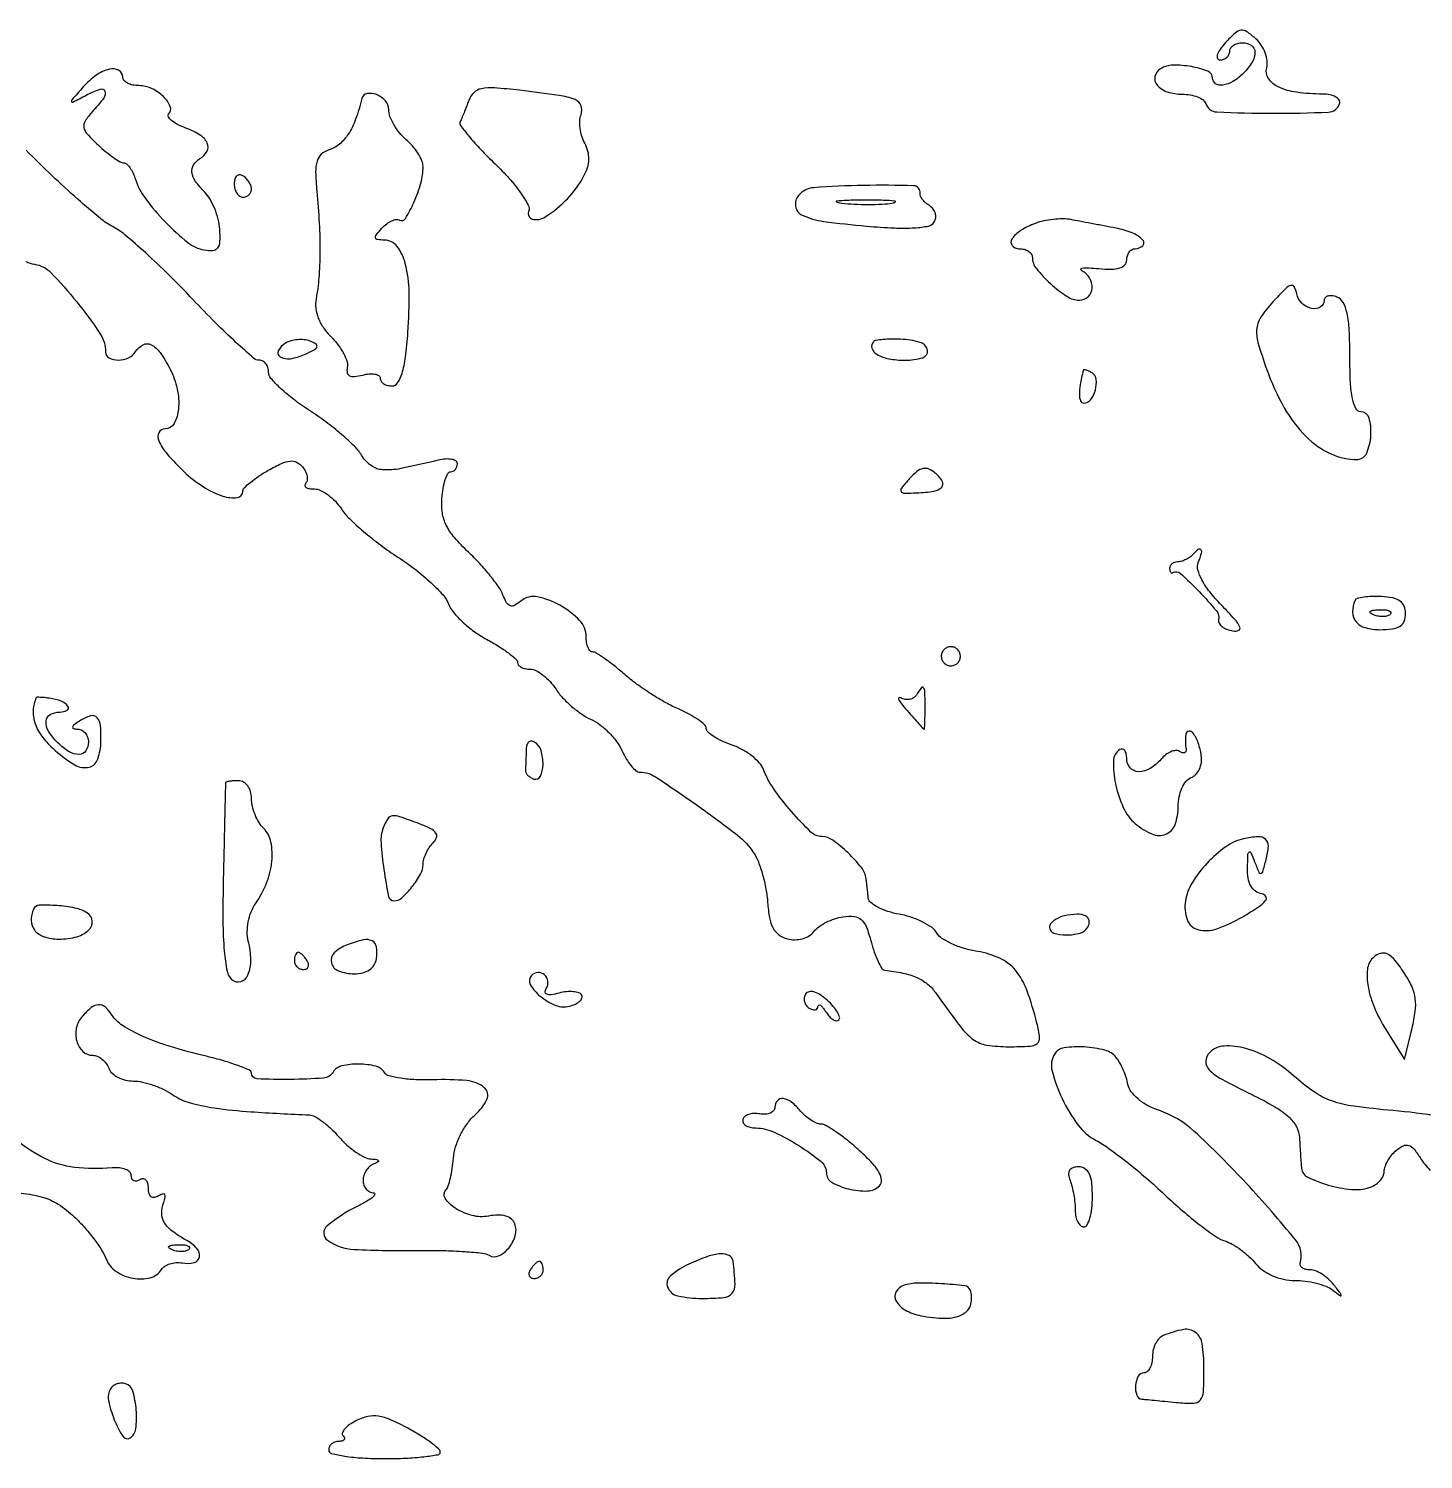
# Model space of a CAD drawing. Extents: x 0 to 5034, y 0 to 2560.
# Drawn here: x 486 to 648.6, y -0.1 to 166.6 of the extents above; entities that cross this region are included whole.
import ezdxf

# ---------------------------------------------------------------- set-up
doc = ezdxf.new("R2010")
doc.units = 0

msp = doc.modelspace()

# ---------------------------------------------------------------- linework, layer by layer
for points in [[(512, 263.248959, 0.000377), (537.766971, 263.219699, 0.000035), (601.115625, 263.199988, 0.000045), (676.65134, 263.188681, 0.000036), (758.5, 263.189695, -0.00005), (959.629134, 263.186606, -0.002021)], [(485.695583, 139.503955, 0.079371), (486.730204, 139.183886, -0.166825), (488.620071, 138.218625, -0.022087), (491.638501, 134.803454, -0.022895), (494.340638, 131.127297, -0.148088), (495, 128.949868, 0.278896), (495.407928, 128.275426, 0.124939), (496.455295, 128.025471, 0.099768), (497.683191, 128.291299, 0.152451), (498.5, 129, -0.135068), (499.365722, 129.804423, -0.242382), (500.312177, 129.808785, -0.124456), (501.358338, 128.893778, -0.031832), (502.525845, 126.950021, -0.066295), (503.344884, 124.669891, -0.07454), (503.492993, 122.346244, -0.10222), (502.982315, 120.627926, -0.276269), (501.932612, 120, 0.284857), (501.216534, 119.556014, 0.223239), (501.196469, 118.62267, 0.07486), (502.19715, 117.051876, 0.022856), (504.148314, 115.008698, 0.047443), (506.357206, 113.266193, 0.06382), (508.653891, 112.169121, 0.109405), (510.334252, 112.000149, 0.377729), (511.006323, 112.75, -0.197961), (511.168192, 113.133607, -0.023079), (511.873498, 113.770513, -0.024886), (512.824164, 114.476217, -0.017888), (513.949529, 115.170895, -0.019906), (515.500975, 115.973587, -0.084104), (516.506519, 116.251705, -0.142615), (517.261919, 116.113236, -0.103735), (517.934531, 115.578886, -0.054037), (518.286632, 115.046999, -0.069214), (518.481479, 114.493675, -0.084581), (518.496943, 114.004617, -0.163496), (518.324657, 113.657991, 0.20306), (518.224413, 113.410413, 0.246363), (518.342763, 113.193285, 0.109157), (518.72317, 113.045219, 0.038453), (519.31028, 113, -0.111022), (520.049946, 112.833713, -0.048099), (520.920858, 112.313555, -0.044397), (521.777599, 111.557183, -0.044721), (522.485046, 110.663167, 0.055131), (523.406886, 109.546673, 0.016206), (525.053032, 108.049487, 0.016062), (527.027254, 106.474082, 0.016611), (529.076999, 105.047046, -0.020613), (531.074784, 103.632321, -0.022368), (532.893442, 102.093876, -0.022568), (534.322723, 100.645655, -0.092857), (534.962491, 99.598655, 0.083108), (535.528763, 98.630313, 0.031968), (536.604313, 97.49621, 0.030571), (537.952617, 96.390519, 0.032945), (539.393592, 95.487371, -0.015497), (540.775197, 94.687134, -0.022325), (541.940618, 93.888757, -0.019198), (542.819056, 93.173066, -0.21543), (543, 92.772596, 0.184053), (543.112373, 92.477663, 0.090439), (543.433853, 92.22695, 0.07031), (543.911789, 92.057042, 0.050338), (544.476947, 92, -0.119988), (545.152054, 91.835624, -0.045961), (545.971557, 91.310899, -0.042151), (546.793678, 90.551694, -0.04024), (547.49097, 89.654126, 0.042715), (548.261297, 88.672597, 0.026984), (549.311112, 87.662654, 0.02703), (550.45914, 86.775264, 0.044145), (551.528751, 86.168854, -0.054666), (552.570116, 85.54922, -0.035132), (553.631449, 84.625453, -0.03511), (554.554105, 83.561004, -0.054164), (555.175243, 82.514728, 0.028239), (555.681374, 81.551938, 0.036829), (556.25471, 80.738701, 0.040227), (556.811629, 80.162191, 0.182556), (557.241047, 80, -0.14646), (559.075233, 79.450955, -0.008491), (563.966287, 76.114244, -0.011318), (568.639709, 72.647011, -0.082643), (570.523863, 70.603924, -0.053003), (571.071425, 69.536918, -0.02354), (571.571351, 68.034151, -0.022984), (571.955771, 66.378349, -0.028738), (572.151966, 64.813237, 0.028279), (572.375956, 63.013033, 0.079419), (572.796773, 61.818991, 0.110932), (573.469413, 61.049442, 0.092763), (574.450056, 60.579921, 0.066964), (575.324937, 60.467489, 0.064777), (576.208823, 60.587807, 0.068717), (576.983405, 60.917017, 0.097493), (577.53802, 61.416835, -0.076897), (578.10691, 61.9733, -0.038095), (578.97277, 62.497883, -0.036659), (579.973999, 62.91563, -0.044279), (580.96463, 63.15123, -0.061455), (582.232861, 63.179434, -0.158734), (583.060495, 62.814431, -0.118988), (583.658445, 61.947371, -0.02763), (584.205202, 60.25, 0.01889), (584.584068, 58.999381, 0.027475), (585.018828, 57.932212, 0.026237), (585.450287, 57.131552, 0.233723), (585.778592, 56.923489, -0.025151), (587.924247, 56.586124, -0.052238), (589.535809, 56.068781, -0.065333), (590.761202, 55.32507, -0.070168), (591.719763, 54.305812, 0.007841), (594.612041, 50.341426, 0.072165), (596.120385, 48.847071, 0.1218), (597.688342, 48.194747, 0.03798), (600.248481, 48, 0.011678), (602.748291, 48.058393, 0.163984), (603.573732, 48.380248, 0.254586), (603.845598, 49.070198, 0.030023), (603.53428, 50.75, 0.027003), (602.356882, 54.593321, 0.0855), (601.020178, 56.91795, 0.112441), (599.211564, 58.305527, 0.067438), (596.609829, 59.098402, -0.03174), (595.062721, 59.451839, -0.034746), (593.620437, 59.990638, -0.037159), (592.468603, 60.621785, -0.121857), (591.879693, 61.250494, 0.111869), (591.311838, 61.881187, 0.037936), (590.246024, 62.518809, 0.03549), (588.921638, 63.066838, 0.034), (587.514068, 63.431383, -0.030519), (586.160087, 63.772017, -0.041763), (584.998374, 64.25085, -0.04794), (584.162441, 64.786944, -0.205128), (583.88465, 65.295313, 0.002154), (583.830711, 65.834167, 0.001379), (583.763631, 66.459658, 0.001385), (583.694524, 67.072098, 0.002589), (583.63465, 67.567351, 0.137198), (583.087224, 68.868722, 0.034386), (581.519772, 70.58667, 0.033769), (579.744576, 72.066532, 0.154693), (578.486818, 72.483966, -0.191481), (577.192411, 73.01888, -0.021035), (574.939286, 75.396724, -0.026366), (572.837599, 78.084189, -0.065225), (571.683381, 80.297422, 0.098402), (571.218338, 81.061724, 0.042054), (570.334246, 81.875408, 0.039475), (569.21466, 82.610501, 0.041686), (568.013187, 83.145248, -0.024619), (566.85917, 83.61242, -0.0345), (565.885124, 84.148166, -0.03693), (565.185501, 84.675246, -0.2161), (565, 85.084405, 0.212473), (564.810096, 85.511121, 0.030582), (564.045313, 86.119785, 0.030272), (562.99479, 86.76465, 0.021607), (561.75, 87.361063, -0.027072), (560.289095, 88.080749, -0.014709), (558.573437, 89.112156, -0.014617), (556.885069, 90.267052, -0.022388), (555.5, 91.373261, 0.011462), (554.296251, 92.378498, 0.015509), (553.160938, 93.227029, 0.012456), (552.189352, 93.871817, 0.140761), (551.75, 93.998779, -0.218378), (551.463006, 94.130968, -0.078035), (551.220312, 94.523806, -0.059379), (551.054925, 95.101068, -0.040125), (551, 95.784392, 0.19445), (550.235672, 97.675444, 0.073979), (547.937839, 99.440081, 0.0758), (545.287826, 100.425154, 0.228167), (543.46544, 99.971317, -0.044754), (542.695547, 99.440895, -0.206305), (542.169181, 99.384398, -0.190893), (541.740302, 99.729252, -0.037869), (541.312083, 100.637376, 0.061584), (540.822464, 101.559901, 0.016959), (539.832971, 102.875493, 0.016865), (538.600896, 104.301687, 0.016889), (537.276052, 105.640898, -0.025605), (535.652439, 107.340346, -0.063219), (534.701917, 108.775098, -0.077457), (534.250247, 110.213609, -0.056481), (534.18851, 111.890898, -0.023729), (534.336393, 113.082236, -0.036835), (534.587091, 114.086701, -0.041699), (534.892998, 114.807078, -0.27834), (535.212708, 115, 0.118973), (535.512993, 115.072478, 0.100653), (535.768733, 115.276884, 0.09228), (535.940463, 115.582582, 0.082132), (536, 115.942582, 0.25686), (535.825578, 116.259709, 0.097721), (535.339062, 116.448565, 0.065185), (534.612204, 116.481488, 0.038064), (533.75, 116.341448, -0.009006), (529.390552, 115.370732, -0.067156), (527.278603, 115.229076, -0.144093), (525.939033, 115.723153, -0.095074), (524.822693, 116.941704, 0.060455), (524.003461, 117.969754, 0.017099), (522.493228, 119.35707, 0.016966), (520.665444, 120.81971, 0.017176), (518.75, 122.14878, -0.019306), (516.930895, 123.422515, -0.025992), (515.395313, 124.719704, -0.024957), (514.268895, 125.887229, -0.181344), (514, 126.604246, 0.07583), (513.918658, 127.137506, 0.089209), (513.682692, 127.589997, 0.100731), (513.331746, 127.892486, 0.128346), (512.919801, 128, -0.180595), (512.256288, 128.247734, -0.006491), (510.197657, 130.081374, -0.011205), (507.80391, 132.370443, -0.007539), (505.169801, 135.085527, 0.009193), (502.420337, 137.900818, 0.010359), (499.674538, 140.500782, 0.009686), (497.256255, 142.613392, 0.054076), (495.828627, 143.570548, -0.051973), (494.368299, 144.540776, -0.008343), (491.762899, 146.766465, -0.009147), (488.7751, 149.505242, -0.007913), (485.739138, 152.48502, 0.010562)], [(650.383798, 39.894567, 0.01814), (645.03557, 40.557299, -0.011519), (640.50279, 41.058142, -0.050982), (637.89597, 41.682161, -0.067422), (635.833378, 42.733716, -0.030248), (633.437326, 44.618747, 0.050064), (630.711882, 46.593521, 0.064084), (627.858664, 47.796443, 0.079374), (625.356922, 48.079286, 0.187027), (623.666667, 47.333333, 0.17944), (623.203712, 46.324675, 0.21735), (623.560114, 45.356866, 0.073313), (625.067576, 44.226165, 0.010542), (628.5, 42.456198, -0.015548), (631.249295, 41.003475, -0.054228), (632.874065, 39.82987, -0.08798), (633.766088, 38.683802, -0.108793), (634.125, 37.38265, 0.002315), (634.182027, 36.38404, 0.002105), (634.25, 35.35385, 0.002106), (634.318549, 34.433043, 0.006798), (634.375, 33.821947, 0.259288), (635.10937, 32.778161, 0.043354), (637.483554, 31.874665, 0.045278), (640.180472, 31.365831, 0.100663), (642.25, 31.58323, 0.063552), (642.919065, 31.8919, 0.064373), (643.485937, 32.357621, 0.070742), (643.869647, 32.902867, 0.118546), (644, 33.444943, -0.087394), (644.103646, 34.033391, -0.043432), (644.424191, 34.722296, -0.041342), (644.891521, 35.398189, -0.047658), (645.444055, 35.953569, -0.062158), (646.235615, 36.459336, -0.190844), (646.858785, 36.501312, -0.145018), (647.454196, 36.095783, -0.03166), (648.184601, 35.076014, 0.055914), (649.369591, 33.580166, 0.193302)], [(485.175878, 30.914715, -0.048644), (487.664127, 30.465172, -0.074243), (489.490601, 29.640379, -0.04581), (491.350641, 28.185031, -0.022946), (492.506147, 26.992002, -0.019236), (493.620822, 25.62779, -0.019668), (494.543222, 24.300343, -0.049341), (495.07589, 23.25, 0.153758), (496.223993, 21.818177, 0.101759), (498.191, 21.016557, 0.10852), (500.211477, 21.081297, 0.194653), (501.529573, 22.04785, -0.115368), (501.90703, 22.426898, -0.063981), (502.503397, 22.700401, -0.058537), (503.214783, 22.833724, -0.059104), (503.935313, 22.79785, 0.101118), (505.316355, 22.844451, 0.300723), (505.932081, 23.5037, 0.235146), (505.629121, 24.501198, 0.077987), (504.38479, 25.463686, -0.03467), (502.752983, 26.514293, -0.09729), (501.845348, 27.517371, -0.133228), (501.541186, 28.588734, -0.094816), (501.762459, 29.823361, 0.032663), (501.957263, 30.450655, 0.224779), (501.892871, 30.75818, 0.32588), (501.645896, 30.832452, 0.053964), (501.169939, 30.605028, -0.097874), (500.693965, 30.426713, -0.206965), (500.319046, 30.520391, -0.168016), (500.077943, 30.884522, -0.063067), (500, 31.5, 0.063222), (499.927049, 32.074636, 0.134005), (499.70625, 32.461189, 0.191582), (499.379403, 32.602013, 0.146489), (499, 32.5, -0.086436), (498.618087, 32.346958, -0.165296), (498.29375, 32.385718, -0.179412), (498.07772, 32.608871, -0.103905), (498, 32.978832, 0.204986), (497.827288, 33.382409, 0.09534), (497.339063, 33.69669, 0.070365), (496.61134, 33.875815, 0.046679), (495.75, 33.882325, -0.049392), (491.374852, 33.939072, -0.087973), (487.931228, 34.956078, -0.064658), (484.384043, 37.340359, -0.016929)]]:
    msp.add_lwpolyline(points, format="xyb")
for points in [[(625.507326, 165.008096, 0.028468), (624.87184, 164.220062, 0.075929), (624.545578, 163.578017, 0.18785), (624.566621, 163.179747, 0.294779), (624.845012, 163, 0.085274), (625.286066, 163.075772, 0.093604), (625.660722, 163.29375, 0.100386), (625.911291, 163.618549, 0.114747), (626, 164, -0.148195), (626.115568, 164.381354, -0.098894), (626.440625, 164.70625, -0.082425), (626.926543, 164.925306, -0.064853), (627.5, 165, -0.149489), (628.520425, 164.687941, -0.243985), (628.94339, 163.911155, -0.14583), (628.622065, 162.748408, -0.0566), (627.571429, 161.428571, -0.058742), (626.376736, 160.485857, -0.10014), (625.187099, 160.05014, -0.183347), (624.35666, 160.228178, -0.254526), (624, 160.883423, 0.309854), (623.456868, 161.675708, 0.048303), (621.52862, 162.214298, 0.048492), (619.378301, 162.384389, 0.134706), (617.936531, 161.960774, 0.197866), (617.288295, 161.065203, 0.240677), (617.528054, 160.070472, 0.13883), (618.729514, 159.272949, 0.077685), (620.475684, 159, -0.04332), (621.404659, 158.919362, -0.052088), (622.247618, 158.679469, -0.060489), (622.888822, 158.32737, -0.157802), (623.197057, 157.90883, 0.310092), (624.484828, 156.934592, 0.011128), (630.995595, 156.77808, 0.011119), (637.507024, 156.911301, 0.311077), (638.793691, 157.881072, 0.219349), (638.746587, 158.307142, 0.126909), (638.371688, 158.675326, 0.08283), (637.700106, 158.927046, 0.046903), (636.833333, 159.013655, -0.031128), (633.795459, 159.220814, -0.077468), (631.663853, 159.845203, -0.136212), (630.522202, 160.827145, -0.214576), (630.310904, 162.080897, 0.095232), (630.364107, 162.887216, 0.058313), (630.136399, 163.815703, 0.055574), (629.680032, 164.718526, 0.06413), (629.053836, 165.451279, 0.0333), (628.000847, 166.283782, 0.183709), (627.310717, 166.451971, 0.156516), (626.618978, 166.130672, 0.022476)], [(492.404988, 159.854491, 0.001601), (491.067021, 158.337841, 0.272217), (491.027727, 158.131444, 0.452992), (491.175778, 158.072878, 0.002317), (492.75, 158.889675, -0.032977), (494.368564, 159.60729, -0.418728), (494.912293, 159.350183, -0.251391), (494.787386, 158.558929, -0.021609), (493.435038, 156.928217, 0.039317), (492.618308, 155.869264, 0.191364), (492.470464, 155.140744, 0.142685), (492.847715, 154.381976, 0.018982), (494.123599, 153.099477, 0.015209), (495.040967, 152.295519, 0.019553), (495.933715, 151.616721, 0.017708), (496.707814, 151.114437, 0.135868), (497.121174, 151, -0.186141), (497.447434, 150.874179, -0.052331), (497.817989, 150.460188, -0.045111), (498.170545, 149.865801, -0.034481), (498.448475, 149.162341, 0.083182), (499.637671, 146.840334, 0.032565), (501.976586, 144.088162, 0.03114), (504.569974, 141.724795, 0.126448), (506.5, 140.850821, 0.060928), (507.517755, 140.797914, 0.217561), (508.076498, 141.101863, 0.152377), (508.331372, 141.818484, 0.026984), (508.310199, 143.26123, 0.044949), (508.122967, 144.432839, 0.03413), (507.717843, 145.669657, 0.03497), (507.172107, 146.786029, 0.065292), (506.560199, 147.582658, -0.040999), (505.49268, 148.841234, -0.12044), (505.072361, 149.888203, -0.177384), (505.257932, 150.762824, -0.114758), (506, 151.5, 0.127638), (506.820955, 152.358032, 0.239842), (506.857088, 153.293108, 0.147017), (506.030546, 154.227721, 0.047892), (504.361312, 155.052729, -0.027427), (503.393975, 155.482583, -0.052466), (502.682804, 155.946325, -0.08572), (502.314492, 156.368724, -0.345734), (502.352636, 156.685969, 0.300854), (502.535319, 157.582944, 0.106791), (501.763686, 158.719745, 0.081842), (500.3694, 159.670276, 0.109191), (498.877555, 160, -0.05129), (498.159146, 160.073889, -0.071223), (497.551532, 160.29375, -0.091278), (497.143082, 160.618307, -0.181272), (497, 161, 0.279004), (496.524565, 161.785697, 0.183719), (495.445095, 161.914842, 0.094209), (493.90763, 161.205672, 0.056226)], [(524.875, 158.5, -0.025497), (524.136247, 156.077191, -0.056388), (523.280096, 154.347417, -0.07555), (522.255498, 153.186417, -0.097705), (521.012645, 152.504013, 0.108205), (520.137271, 151.999428, 0.138004), (519.646087, 151.212566, 0.077777), (519.480219, 149.929176, 0.017336), (519.61624, 147.715946, -0.010816), (519.896961, 143.950708, -0.014898), (519.974944, 140.55972, -0.016814), (519.855264, 137.600761, -0.029059), (519.530851, 135.160198, 0.078832), (519.494775, 134.064528, 0.063166), (519.787862, 132.919521, 0.057208), (520.396439, 131.781423, 0.045046), (521.292626, 130.707374, -0.035826), (522.10952, 129.764204, -0.040083), (522.749902, 128.747371, -0.04391), (523.141663, 127.805424, -0.133817), (523.169349, 127.11924, 0.10519), (523.159918, 126.534106, 0.235933), (523.424149, 126.191449, 0.142156), (523.990899, 126.095271, 0.035379), (524.924868, 126.270102, -0.039404), (525.720053, 126.412347, -0.068044), (526.39043, 126.387105, -0.103175), (526.837396, 126.209029, -0.251627), (527, 125.90638, 0.150264), (527.10628, 125.560721, 0.098568), (527.405319, 125.266249, 0.081712), (527.85227, 125.067649, 0.063856), (528.379809, 125, 0.255235), (529.038787, 125.35983, 0.070807), (529.546961, 126.468406, 0.040809), (529.94157, 128.348636, 0.012375), (530.23429, 131.25, 0.022691), (530.376509, 135.922608, 0.058919), (529.93185, 139.255051, 0.100746), (528.953942, 141.273458, 0.233831), (527.485324, 142, -0.032714), (526.69642, 142.051672, -0.321851), (526.467059, 142.26688, -0.220301), (526.556384, 142.63314, -0.018299), (527.210573, 143.39504, -0.042826), (527.759467, 143.895343, -0.055569), (528.342094, 144.246567, -0.067177), (528.870468, 144.408463, -0.178763), (529.251873, 144.334865, 0.414203), (529.951971, 144.506911, 0.032412), (530.931687, 146.390398, 0.036145), (531.738631, 148.652965, 0.067685), (532, 150.574887, 0.102122), (531.86079, 151.249365, 0.03942), (531.4125, 152.098231, 0.036967), (530.765295, 152.970079, 0.037572), (530, 153.732028, -0.045548), (529.234731, 154.51861, -0.040091), (528.5875, 155.463665, -0.042197), (528.142904, 156.417907, -0.088144), (528, 157.222241, 0.185655), (527.616272, 158.220062, 0.11257), (526.567769, 158.956534, 0.144391), (525.47725, 159.067429, 0.293073)], [(537.32852, 158.286736, -0.005343), (537.057852, 157.552328, -0.005328), (536.771295, 156.823158, -0.005226), (536.507574, 156.191589, -0.020836), (536.325959, 155.813376, 0.290052), (536.359338, 155.370751, 0.012455), (537.367091, 154.085031, 0.017972), (538.714722, 152.56587, 0.011457), (540.383711, 150.893844, -0.020062), (542.040899, 149.175505, -0.028561), (543.357769, 147.513527, -0.027981), (544.245482, 146.088141, -0.220332), (544.296571, 145.330468, 0.453527), (544.764527, 144.442815, 0.204066), (546.23965, 144.693801, 0.060461), (548.812688, 146.825698, 0.063961), (550.745206, 149.474177, 0.051345), (551.161984, 150.459908, 0.068388), (551.317548, 151.418676, 0.070401), (551.207347, 152.362104, 0.058703), (550.838204, 153.302318, -0.049479), (550.499883, 154.119512, -0.04102), (550.301998, 155.04047, -0.042715), (550.262905, 155.922778, -0.081507), (550.406138, 156.615995, 0.184396), (550.407926, 157.659848, 0.210747), (549.711461, 158.366133, 0.05926), (547.841295, 158.860837, 0.005885), (543.232712, 159.456084, 0.011053), (540.313083, 159.73303, 0.067098), (538.800584, 159.639852, 0.141521), (537.91113, 159.180519, 0.118172)], [(510, 148.559017, 0.062283), (510.074545, 147.962904, 0.080552), (510.29375, 147.457961, 0.097988), (510.618621, 147.120018, 0.153634), (511, 147, 0.092995), (511.381732, 147.071618, 0.096318), (511.70625, 147.276414, 0.099231), (511.923444, 147.581949, 0.105429), (512, 147.940983, 0.089642), (511.926698, 148.346558, 0.053229), (511.70625, 148.7871, 0.051032), (511.382515, 149.193797, 0.06081), (511, 149.5, 0.139169), (510.620352, 149.607943, 0.191142), (510.29375, 149.478525, 0.138808), (510.073267, 149.110654, 0.066118)], [(575.756424, 147.207618, 0.216837), (575.403346, 145.907814, 0.251336), (576.175471, 144.901138, 0.072492), (578.672044, 144.185138, 0.011824), (583.690108, 143.62625, 0.010379), (586.927593, 143.410598, 0.026789), (589.269088, 143.428886, 0.03397), (590.890814, 143.639737, 0.207925), (591.568223, 144.110388, 0.108207), (591.737708, 144.59258, 0.099661), (591.697655, 145.116911, 0.095545), (591.453703, 145.602663, 0.090569), (591.042705, 145.973607, -0.043848), (590.584786, 146.315413, -0.04868), (590.210885, 146.721091, -0.054662), (589.968497, 147.127148, -0.136916), (589.915076, 147.465041, 0.440352), (589.155165, 148.34155, 0.011277), (583.325202, 148.367045, 0.013302), (577.503945, 148.106185, 0.204561)], [(586.767909, 146.285474, -0.024559), (585.487453, 146.154945, -0.012695), (583.878422, 146.111345, -0.01259), (582.218327, 146.150328, -0.018638), (580.767909, 146.275269, -0.069146), (580.205163, 146.425738, -0.756877), (580.222448, 146.564056, -0.031761), (581.352754, 146.662864, -0.005499), (583.5, 146.690131, -0.005888), (585.655786, 146.668409, -0.025342), (586.934948, 146.575472, -0.556092), (587.000181, 146.434198, -0.212532)], [(603.352327, 143.950258, 0.049063), (601.635877, 143.102527, 0.110228), (600.605093, 142.090208, 0.331048), (600.651936, 141.36517, 0.220181), (601.440983, 141, -0.062283), (602.037096, 140.925455, -0.080552), (602.542039, 140.70625, -0.097988), (602.879982, 140.381379, -0.153634), (603, 140, 0.171037), (603.465325, 138.679489, 0.038867), (605.117344, 136.924858, 0.03955), (607.042236, 135.434774, 0.145947), (608.5, 135, 0.195077), (609.497041, 135.404389, 0.183802), (609.962373, 136.401547, 0.156245), (609.676254, 137.586586, 0.148149), (608.75, 138.415083, -0.357831), (608.665612, 138.590702, -0.310406), (608.821875, 138.730409, -0.044393), (609.575048, 138.759676, -0.012462), (610.75, 138.671609, 0.025832), (612.202465, 138.601716, 0.073978), (613.198907, 138.753595, 0.130649), (613.780436, 139.117189, 0.190298), (614, 139.673193, -0.073754), (614.075192, 140.18017, -0.088071), (614.29375, 140.61025, -0.100599), (614.618651, 140.897758, -0.131727), (615, 141, 0.190251), (615.865415, 141.341658, 0.415001), (615.88611, 141.987359, 0.108433), (614.645924, 142.835946, 0.049288), (612.75, 143.392547, 0.000056), (611.359169, 143.655629, 0.000045), (609.867188, 143.937532, 0.000046), (608.491377, 144.197226, 0.000119), (607.5, 144.384018, 0.046429), (606.57879, 144.470129, 0.026159), (605.456621, 144.411843, 0.025909), (604.320659, 144.233173, 0.03824)], [(631.242397, 135.029807, 0.032418), (629.698951, 133.141376, 0.126076), (629.15795, 131.744768, 0.099731), (629.29112, 130.085055, 0.016313), (630.284431, 127, 0.042033), (632.359157, 122.4538, 0.069323), (634.912604, 119.098912, 0.0865), (637.810722, 117.076702, 0.118906), (640.912639, 116.448064, 0.29395), (641.96842, 117.183683, 0.081138), (642.448787, 119.248897, 0.086368), (642.232962, 121.283238, 0.334942), (641.283022, 122, -0.282561), (640.693014, 122.362358, -0.067906), (640.300173, 123.495694, -0.038392), (640.066416, 125.413096, -0.011143), (640, 128.393011, 0.011668), (639.92711, 131.515989, 0.04136), (639.668833, 133.501667, 0.071323), (639.211603, 134.737265, 0.178759), (638.5, 135.361626, 0.055937), (637.925634, 135.511135, 0.100118), (637.440625, 135.483616, 0.147206), (637.122486, 135.289193, 0.184534), (637, 134.968615, -0.26643), (636.551909, 134.18739, -0.192453), (635.53678, 134.034992, -0.132954), (634.400543, 134.649246, -0.156403), (633.815721, 135.718369, 0.066102), (633.543451, 136.533778, 0.3588), (633.149563, 136.713249, 0.129975), (632.538778, 136.363576, 0.01058)], [(515.938277, 129.961853, 0.132333), (515.132105, 129.103542, 0.404162), (515.330511, 128.406304, 0.171372), (516.531141, 128.180449, 0.066647), (518.175253, 128.664996, 0.015803), (519.289326, 129.204947, 0.172656), (519.622066, 129.565032, 0.367009), (519.522516, 129.887437, 0.050395), (518.844147, 130.229565, 0.067765), (518.158677, 130.390848, 0.046942), (517.361273, 130.3924, 0.046996), (516.578837, 130.245334, 0.068573)], [(584.478985, 130.145652, 0.284953), (584.304504, 129.401156, 0.180929), (584.884585, 128.688161, 0.087361), (586.282532, 128.16904, 0.045352), (588.14235, 128, 0.068586), (590.235413, 128.288465, 0.392601), (590.769302, 129.161888, 0.280572), (589.917106, 130.082836, 0.058398), (587.646783, 130.450179, 0.014948), (586.565188, 130.465164, 0.019952), (585.584678, 130.410259, 0.017565), (584.789204, 130.305481, 0.156076)], [(608.923489, 126.809017, 0.016663), (608.569889, 125.145076, 0.047861), (608.475124, 123.969263, 0.088289), (608.614012, 123.252307, 0.310247), (608.981495, 123, 0.233759), (609.784685, 123.39721, 0.095942), (610.340063, 124.515478, 0.095519), (610.439157, 125.764074, 0.230444), (609.956326, 126.526992, 0.025609), (609.584083, 126.731495, 0.046182), (609.258446, 126.853642, 0.066853), (609.021062, 126.885414, 0.344656)], [(588.694874, 114.215333, 0.012059), (587.738108, 113.105459, 0.296712), (587.695434, 112.720692, 0.282972), (588.031927, 112.513063, 0.01127), (589.535849, 112.544965, 0.027159), (591.538101, 112.741922, 0.169337), (592.434733, 113.2177, 0.339281), (592.499833, 113.91366, 0.079455), (591.675958, 114.853968, 0.073043), (590.925157, 115.311089, 0.154233), (590.253519, 115.375098, 0.120377), (589.554552, 115.036906, 0.036264)], [(621.583333, 105.25, -0.052335), (621.228895, 104.962896, -0.038368), (620.784375, 104.720313, -0.03908), (620.322312, 104.554398, -0.066753), (619.916667, 104.5, 0.080377), (619.566533, 104.443348, 0.091482), (619.269271, 104.279687, 0.100741), (619.070525, 104.036048, 0.121457), (619, 103.75, 0.056144), (619.030341, 103.480642, 0.118971), (619.123209, 103.29375, 0.18591), (619.260548, 103.217796, 0.170384), (619.419436, 103.25, -0.331517), (620.25985, 103.163361, -0.015561), (622.424083, 101.047581, -0.017146), (624.443443, 98.797047, -0.229682), (624.705752, 97.750092, 0.186527), (624.771372, 97.350517, 0.095156), (625.112312, 96.962831, 0.072855), (625.67497, 96.644938, 0.050946), (626.378715, 96.452429, 0.142236), (627.034392, 96.529737, 0.421679), (627.182454, 96.908388, 0.077573), (626.61391, 97.775794, 0.008686), (624.996433, 99.50368, -0.024634), (623.671113, 101.013175, -0.044152), (622.763534, 102.389364, -0.056807), (622.293309, 103.562304, -0.15989), (622.336333, 104.434087, 0.015966), (622.724809, 105.551884, 0.26813), (622.642034, 105.919652, 0.399278), (622.338976, 105.939594, 0.022838)], [(640.612029, 100.036222, 0.103829), (640.305534, 98.643746, 0.179042), (640.701467, 97.540604, 0.150645), (641.795855, 96.834757, 0.068554), (643.5, 96.6, 0.031199), (644.960168, 96.6912, 0.108138), (645.847345, 97.00522, 0.159744), (646.329449, 97.579508, 0.095677), (646.5, 98.462639, 0.09665), (646.331169, 99.32789, 0.144055), (645.854501, 99.927645, 0.10541), (645.001702, 100.291288, 0.037335), (643.676895, 100.448861, 0.018078), (642.577779, 100.457209, 0.026324), (641.61206, 100.378626, 0.024555), (640.858076, 100.23914, 0.232877)], [(644.729167, 98.395833, -0.126455), (644.402231, 98.202593, -0.060344), (643.916927, 98.123424, -0.05415), (643.359369, 98.160852, -0.051402), (642.8125, 98.316886, -0.054073), (642.395823, 98.538436, -0.470617), (642.37858, 98.720685, -0.168741), (642.670344, 98.862007, -0.018894), (643.416667, 98.921053, -0.028489), (644.112848, 98.910055, -0.077125), (644.592839, 98.799335, -0.208169), (644.77538, 98.614691, -0.296942)], [(592.552786, 94.08541, 0.099038), (592.401684, 93.679226, 0.097945), (592.417584, 93.244476, 0.097945), (592.597789, 92.848514, 0.099038), (592.91459, 92.552786, 0.099038), (593.320774, 92.401684, 0.097945), (593.755524, 92.417584, 0.097945), (594.151486, 92.597789, 0.099038), (594.447214, 92.91459, 0.099038), (594.598316, 93.320774, 0.097945), (594.582416, 93.755524, 0.097945), (594.402211, 94.151486, 0.099038), (594.08541, 94.447214, 0.099038), (593.679226, 94.598316, 0.097945), (593.244476, 94.582416, 0.097945), (592.848514, 94.402211, 0.099038)], [(486.923489, 88.661516, 0.097812), (486.562516, 87.232276, 0.092456), (486.760331, 85.742424, 0.079105), (487.53233, 84.238582, 0.050258), (488.85165, 82.771992, 0.03958), (491.208259, 80.94807, 0.171062), (492.901624, 80.532422, 0.272646), (493.990212, 81.326958, 0.091302), (494.448861, 83.323105, 0.027024), (494.427486, 85.400686, 0.17572), (494.015303, 86.343328, 0.285791), (493.239045, 86.544812, 0.065409), (491.952254, 85.94933, 0.019534), (491.329562, 85.520472, 0.180775), (491.155742, 85.249847, 0.409565), (491.267095, 85.073883, 0.054277), (491.75, 85.015313, -0.118755), (492.226808, 84.894248, -0.099323), (492.632812, 84.563873, -0.09112), (492.905509, 84.07407, -0.081749), (493, 83.5, -0.149489), (492.687941, 82.479575, -0.243985), (491.911155, 82.05661, -0.14583), (490.748408, 82.377935, -0.0566), (489.428571, 83.428571, -0.056287), (488.353945, 84.776819, -0.15806), (488.062492, 85.932895, -0.251219), (488.542937, 86.70123, -0.130667), (489.666667, 87, 0.125113), (490.506697, 87.21354, 0.456367), (490.610234, 87.683919, 0.146336), (489.834642, 88.262073, 0.051103), (488.471056, 88.607127, 0.010764), (487.901691, 88.678208, 0.016887), (487.409647, 88.712165, 0.011158), (487.010686, 88.717278, 0.287258)], [(589.489919, 88.983688, -0.112714), (589.15979, 88.648676, -0.097517), (588.699422, 88.468078, -0.091584), (588.179442, 88.469762, -0.08565), (587.680902, 88.655582, 0.24998), (587.461771, 88.663857, 0.414755), (587.40648, 88.503634, 0.053367), (587.742063, 87.969154, 0.013184), (588.404988, 87.171894, 0.002314), (589.142151, 86.339253, 0.003735), (589.778295, 85.637994, 0.000745), (590.342242, 85.027405, 0.208859), (590.404988, 85, 0.40149), (590.443612, 85.036975, 0.001413), (590.47209, 85.734375, 0.005935), (590.493171, 86.541386, 0.003562), (590.5, 87.5, 0.005174), (590.480589, 89.37567, 0.145264), (590.333685, 89.83553, 0.513645), (590.076575, 89.84172, 0.023076)], [(544, 82.559017, -0.004235), (543.994494, 81.908966, -0.003971), (543.977969, 81.244992, -0.003954), (543.953971, 80.656166, -0.013611), (543.925, 80.275, 0.136666), (543.976726, 79.971058, 0.076449), (544.187813, 79.657708, 0.06671), (544.519541, 79.382717, 0.059365), (544.925, 79.191667, 0.381613), (545.666822, 79.511761, 0.104608), (545.977413, 80.863411, 0.077415), (545.748167, 82.524831, 0.183412), (545, 83.5, 0.139169), (544.620352, 83.607943, 0.191142), (544.29375, 83.478525, 0.138808), (544.073267, 83.110654, 0.066118)], [(620.881579, 84.416667, 0.021728), (620.846553, 84.005715, 0.013953), (620.840008, 83.527124, 0.014024), (620.85988, 83.057379, 0.025424), (620.906356, 82.67567, -0.122521), (620.887101, 82.408075, -0.236158), (620.739745, 82.258962, -0.161917), (620.477599, 82.25727, -0.059817), (620.138083, 82.41466, 0.162288), (619.697276, 82.518711, 0.079431), (619.131356, 82.375113, 0.065679), (618.53115, 82.016802, 0.052224), (617.990862, 81.48899, -0.084823), (616.731913, 80.409442, -0.140192), (615.388432, 80.050575, -0.208658), (614.404752, 80.500471, -0.184664), (614, 81.559017, 0.051736), (613.941714, 82.120811, 0.112369), (613.761681, 82.512784, 0.18664), (613.495708, 82.674905, 0.185056), (613.188702, 82.616625, 0.254379), (612.441302, 81.308325, 0.056723), (612.687418, 78.654737, 0.055131), (613.597007, 75.872356, 0.107976), (614.984786, 74.013195, 0.076576), (616.924869, 72.792546, 0.19905), (618.543475, 72.767008, 0.214155), (619.62526, 73.878904, 0.087658), (620, 76, -0.049133), (620.110079, 77.117516, -0.055818), (620.436077, 78.142655, -0.063649), (620.919489, 78.93728, -0.133465), (621.498597, 79.361088, 0.114257), (622.047987, 79.732074, 0.079309), (622.467047, 80.356536, 0.073282), (622.695605, 81.13247, 0.073028), (622.691034, 81.942307, 0.045389), (622.326717, 83.417247, 0.074774), (621.732324, 84.55302, 0.274972), (621.229993, 84.767004, 0.339272)], [(508.978563, 78.75, 0.015573), (508.967681, 78.550143, 0.000031), (508.894443, 75.392173, 0.000223), (508.813869, 71.839993, 0.000138), (508.722299, 67.670162, 0.00662), (508.679435, 62.592207, 0.020029), (508.834447, 59.138326, 0.025128), (509.153708, 56.790446, 0.174921), (509.731903, 55.807538, 0.253878), (510.764998, 55.602983, 0.220943), (511.590533, 56.351753, 0.10511), (511.929245, 58.115106, 0.056617), (511.634934, 60.318402, -0.064997), (511.513067, 61.363409, -0.04461), (511.635787, 62.552077, -0.0443), (511.96987, 63.711347, -0.060546), (512.48089, 64.669254, 0.059785), (513.754764, 67.048435, 0.066054), (514.375618, 69.582828, 0.076202), (514.276495, 71.845195, 0.148452), (513.43298, 73.424163, -0.060336), (512.884175, 74.124221, -0.039066), (512.420938, 75.044687, -0.038957), (512.10483, 76.030536, -0.058169), (512, 76.928571, 0.067581), (511.89026, 77.736782, 0.089445), (511.568966, 78.404762, 0.105152), (511.083441, 78.843234, 0.132005), (510.5, 79, 0.015655), (509.923494, 78.981945, 0.025067), (509.434328, 78.926563, 0.022299), (509.061552, 78.8481, 0.318458)], [(527.358737, 73.49247, 0.107927), (527.096979, 71.776623, 0.02086), (527.429063, 68.636062, 0.014364), (527.983338, 65.515509, 0.355505), (528.616742, 65, 0.187028), (529.522316, 65.351013, 0.039128), (530.707446, 66.6155, 0.040609), (531.701232, 68.088169, 0.128819), (532, 69.228571, -0.068674), (532.084144, 69.838312, -0.039), (532.341584, 70.538727, -0.038126), (532.717729, 71.216901, -0.050739), (533.162839, 71.762839, 0.106786), (533.557292, 72.374689, 0.249547), (533.489196, 72.898659, 0.124796), (532.903942, 73.395776, 0.023134), (531.59774, 73.962839, 0.007659), (529.285764, 74.801548, 0.111254), (528.426438, 74.897402, 0.231244), (527.882418, 74.552521, 0.046253)], [(627.602891, 72.222409, 0.100556), (625.540875, 71.298635, 0.049093), (623.364303, 69.390662, 0.049128), (621.605939, 67.100449, 0.102732), (620.834951, 65.000438, 0.121594), (621.043097, 62.813382, 0.245182), (622.272563, 61.661031, 0.153501), (624.486261, 61.732933, 0.049027), (627.509035, 63.137832, 0.011843), (629.351767, 64.284757, 0.074063), (630.178103, 65.021693, 0.325406), (630.208832, 65.490387, 0.20709), (629.737255, 65.812084, -0.107567), (628.987691, 66.133034, -0.112049), (628.452332, 66.732756, -0.0884), (628.146002, 67.629284, -0.04482), (628.070285, 68.823324, -0.004673), (628.125752, 70.380775, -0.204143), (628.264689, 70.670096, -0.50722), (628.456743, 70.627458, -0.010126), (628.902281, 69.553552, 0.00784), (629.408356, 68.317796, 0.351127), (629.637351, 68.195339, 0.283852), (629.84977, 68.388302, 0.006106), (630.238116, 69.802556, 0.045458), (630.49948, 71.37291, 0.229414), (630.181303, 72.176623, 0.206702), (629.32123, 72.476184, 0.037077)], [(486.612029, 64.036222, 0.107506), (486.329944, 62.708724, 0.164789), (486.709149, 61.606862, 0.143262), (487.738716, 60.859162, 0.075085), (489.305611, 60.551905, 0.069667), (491.438002, 60.755873, 0.119268), (493.021561, 61.564027, 0.241772), (493.450752, 62.616948, 0.23674), (492.849056, 63.593288, 0.088114), (491.436514, 64.153875, 0.032794), (489.312412, 64.445546, 0.026908), (487.272634, 64.480419, 0.28499)], [(606.75, 63.25074, 0.047538), (606.080476, 63.030132, 0.058671), (605.514063, 62.697873, 0.069823), (605.128131, 62.310597, 0.162467), (605, 61.926676, 0.325673), (605.492861, 61.25025, 0.078255), (606.948488, 61.02244, 0.069348), (608.554103, 61.247762, 0.186965), (609.457295, 61.930902, 0.177324), (609.612505, 62.68658, 0.24704), (609.211747, 63.232999, 0.124295), (608.203558, 63.443975, 0.045595)], [(523.166252, 59.883831, 0.098689), (521.658261, 58.94294, 0.269895), (521.313456, 57.783217, 0.24836), (522.156165, 56.832227, 0.089948), (523.988004, 56.5, 0.059476), (524.971423, 56.617395, 0.08968), (525.758617, 56.96564, 0.103408), (526.297782, 57.522421, 0.104759), (526.565604, 58.246029, 0.071534), (526.569622, 59.629927, 0.250526), (526.060748, 60.326588, 0.170751), (525.011841, 60.443223, 0.033411)], [(517, 58, 0.105053), (517.081062, 57.618444, 0.099167), (517.311086, 57.29375, 0.09642), (517.654762, 57.076123, 0.093332), (518.059017, 57, 0.108972), (518.413961, 57.078288, 0.182303), (518.6254, 57.29375, 0.161196), (518.656512, 57.6179, 0.082592), (518.5, 58, 0.029505), (518.231006, 58.382774, 0.035638), (517.933975, 58.70625, 0.038439), (517.65171, 58.934461, 0.151918), (517.440983, 59, 0.210953), (517.272352, 58.92554, 0.081139), (517.129539, 58.70625, 0.061769), (517.032345, 58.382849, 0.042167)], [(642.666667, 58.333333, 0.17454), (642.046763, 57.015889, 0.06867), (642.134097, 54.982546, 0.055307), (642.862996, 52.544872, 0.038816), (644.183511, 50), (646.359546, 46.5), (647.25888, 50.16445, 0.028161), (647.62178, 52.110559, 0.06372), (647.622949, 53.606225, 0.070942), (647.252986, 54.952768, 0.04259), (646.464097, 56.41445, 0.023434), (645.268103, 58.065522, 0.107702), (644.356216, 58.806652, 0.200361), (643.528378, 58.866694, 0.116096)], [(544.637298, 56.303965, 0.338186), (544.495593, 55.246209, 0.092619), (545.656964, 53.877853, 0.075576), (547.453583, 52.821652, 0.16045), (549.045569, 52.722168, 0.043271), (549.750284, 52.973249, 0.076131), (550.266135, 53.31175, 0.117427), (550.519115, 53.67812, 0.235229), (550.487757, 54.01981, 0.178379), (550.149048, 54.284957, 0.056272), (549.50873, 54.413893, 0.048074), (548.703641, 54.406007, 0.037495), (547.842632, 54.248596, -0.025218), (546.928659, 54.058226, -0.124412), (546.408888, 54.106509, -0.323979), (546.236398, 54.356484, -0.133525), (546.35994, 54.773378, 0.16967), (546.547512, 55.622396, 0.183432), (546.156309, 56.37102, 0.196655), (545.392873, 56.639425, 0.185878)], [(576.582966, 54.134241, 0.101116), (576.425713, 53.706144, 0.09841), (576.446747, 53.246276, 0.097442), (576.642743, 52.825779, 0.096999), (576.983688, 52.510081, 0.058885), (577.374194, 52.328171, 0.123598), (577.705957, 52.304124, 0.186429), (577.92539, 52.436321, 0.161643), (578.015313, 52.690983, -0.282382), (578.113945, 52.845081, -0.271864), (578.299407, 52.830233, -0.075563), (578.601155, 52.542502, -0.023608), (578.96094, 52.02896, 0.042964), (579.358122, 51.506266, 0.071832), (579.782622, 51.154687, 0.105877), (580.165314, 51.020464, 0.231971), (580.451758, 51.118424, 0.276112), (580.53596, 51.452928, 0.060078), (580.287475, 52.021198, 0.046597), (579.795413, 52.70271, 0.029197), (579.105408, 53.404607, 0.036944), (578.28608, 54.042739, 0.076721), (577.553031, 54.383122, 0.121139), (576.973524, 54.406587, 0.207031)], [(492.260766, 51.515694, 0.128935), (491.590156, 50.179652, 0.119711), (491.635485, 48.645928, 0.137929), (492.35271, 47.454724, 0.190948), (493.5, 47, -0.10329), (494.034631, 46.888365, -0.066733), (494.577337, 46.559375, -0.062945), (495.045533, 46.073469, -0.068785), (495.361626, 45.5, 0.116267), (495.752511, 44.926067, 0.065559), (496.44638, 44.440625, 0.059888), (497.320352, 44.111755, 0.06014), (498.246109, 44, -0.054785), (499.296478, 43.884564, -0.029362), (500.552687, 43.526559, -0.028858), (501.806001, 43.005456, -0.03984), (502.856033, 42.388285, 0.084603), (504.759032, 41.48725, 0.031912), (507.649492, 40.872368, 0.020289), (511.948067, 40.418355, 0.005551), (518.756613, 40.053378, -0.120315), (519.38189, 39.872269, -0.029625), (520.282628, 39.281305, -0.028613), (521.262495, 38.460841, -0.025205), (522.186949, 37.5, 0.030941), (523.134546, 36.537436, 0.032039), (524.183229, 35.711184, 0.033831), (525.178944, 35.120231, 0.104815), (525.930335, 34.921053, -0.017424), (526.592428, 34.864573, -0.24195), (526.785111, 34.734241, -0.414717), (526.736293, 34.567582, -0.029023), (526.25, 34.337719, 0.087674), (525.772091, 34.039141, 0.065245), (525.367188, 33.565351, 0.064399), (525.093368, 32.995939, 0.080074), (525, 32.416667, 0.086651), (525.09476, 31.87398, 0.092597), (525.367188, 31.409457, 0.098236), (525.773107, 31.094502, 0.111919), (526.25, 30.97723, -0.471594), (526.385257, 30.806944, -0.16935), (526.199434, 30.500842, -0.042973), (525.462806, 29.99278, -0.014935), (524.322541, 29.387459, 0.060013), (520.79861, 27.08853, 0.491139), (520.864932, 25.439511, 0.143512), (523.954813, 24.372667, 0.015662), (531.555619, 24.250604, -0.008978), (534.336857, 24.243114, -0.012031), (536.856216, 24.130399, -0.009263), (538.938275, 23.948183, -0.112408), (539.692313, 23.690161, 0.250313), (540.800515, 23.620221, 0.115187), (541.980336, 24.530003, 0.100231), (542.74685, 25.985392, 0.164297), (542.690692, 27.36366, 0.131291), (542.292399, 27.912813, 0.099419), (541.630655, 28.260718, 0.07625), (540.72514, 28.382451, 0.042604), (539.61672, 28.267063, -0.110119), (537.720528, 28.324862, -0.077951), (535.756739, 29.167701, -0.110849), (534.581849, 30.334165, -0.351937), (534.693737, 31.360404, 0.121364), (534.940524, 31.768533, 0.019156), (535.187016, 32.680426, 0.020303), (535.396678, 33.800198, 0.016499), (535.53254, 35.01365, -0.057224), (535.791594, 36.340409, -0.039576), (536.368366, 37.75862, -0.039633), (537.159794, 39.065267, -0.058197), (538.064597, 40.056025, 0.103479), (539.43618, 41.859799, 0.343907), (539.133999, 43.220215, 0.15264), (537.103685, 44.047217, 0.02982), (533.108846, 44.144086, -0.019425), (531.159102, 44.150845, -0.026656), (529.413552, 44.318253, -0.025633), (528.03452, 44.598037, -0.193824), (527.509846, 44.98407, 0.197174), (526.485667, 45.727476, 0.057473), (524.513162, 45.972722, 0.057514), (522.541463, 45.762886, 0.201746), (521.523004, 45.037221, -0.239831), (520.39086, 44.348613, -0.016311), (516.511617, 44.181461, -0.014944), (512.648391, 44.256583, -0.399838), (512, 44.937773, 0.299913), (511.787837, 45.259666, 0.012714), (510.457812, 45.79068, 0.018237), (508.762311, 46.34872, 0.011546), (506.75, 46.880595, -0.015078), (502.551911, 48.021968, -0.029844), (499.316798, 49.222291, -0.037694), (496.985894, 50.466489, -0.109583), (495.70031, 51.748369, 0.070553), (494.939223, 52.634882, 0.199602), (494.181867, 52.891321, 0.156578), (493.334369, 52.554608, 0.040105)], [(605.601977, 47.165002, 0.203948), (605.298437, 45.172739, 0.048712), (606.46785, 41.954414, 0.049279), (608.3452, 38.853201, 0.110852), (610.423963, 37.076665, -0.034948), (611.90506, 36.155851, -0.010716), (614.007102, 34.566054, -0.010667), (616.290453, 32.680406, -0.011487), (618.434389, 30.743943, 0.011797), (620.503478, 28.877409, 0.013646), (622.562276, 27.201983, 0.012742), (624.371222, 25.882173, 0.074513), (625.425584, 25.364925, -0.053342), (626.293961, 24.983454, -0.027812), (627.286567, 24.338639, -0.027311), (628.242122, 23.55587, -0.037318), (629.004608, 22.745982, 0.068578), (629.861281, 21.942779, 0.051562), (630.98794, 21.307799, 0.049916), (632.26306, 20.898726, 0.053989), (633.560428, 20.764863, -0.03414), (634.795934, 20.686678, -0.02919), (636.077126, 20.440525, -0.03025), (637.217961, 20.076767, -0.070283), (638, 19.639863, 0.003494), (638.901466, 18.964717, 0.546478), (639.000524, 19.002505, 0.219108), (638.959983, 19.179386, 0.00209), (638.127555, 20.25, 0.043773), (637.500587, 20.919565, 0.041028), (636.753609, 21.485937, 0.043727), (636.003727, 21.875697, 0.098298), (635.377555, 22, -0.053633), (634.866442, 22.054983, -0.090628), (634.469982, 22.220312, -0.130946), (634.248941, 22.465065, -0.192937), (634.222384, 22.75, 0.248653), (633.668517, 25.494057, 0.014963), (627.95703, 32.052112, 0.020375), (621.828368, 38.158992, 0.10466), (617.722523, 40.588526, -0.043208), (616.429114, 41.153937, -0.049787), (615.316719, 41.911655, -0.056171), (614.509949, 42.758599, -0.116507), (614.142392, 43.588526, 0.032968), (613.931419, 44.411812, 0.023203), (613.591722, 45.305692, 0.023514), (613.184812, 46.134086, 0.044612), (612.769947, 46.75, 0.161), (611.450127, 47.595218, 0.048164), (609.058113, 47.966739, 0.047544), (606.704744, 47.879192, 0.224938)], [(573, 40.937142, -0.175551), (572.861927, 40.556004, -0.116244), (572.485937, 40.273587, -0.087424), (571.919538, 40.135957, -0.058011), (571.25, 40.170756, 0.052999), (570.562631, 40.213372, 0.068965), (569.943015, 40.099539, 0.085019), (569.482577, 39.854518, 0.167579), (569.258137, 39.511992, 0.190091), (569.305072, 39.146489, 0.122351), (569.598993, 38.829021, 0.087233), (570.109175, 38.609475, 0.054067), (570.758137, 38.528378, -0.103925), (572.912261, 38.038984, -0.033639), (575.800067, 36.469769, -0.029517), (578.37643, 34.614774, -0.225656), (579, 33.303445, 0.26825), (579.634467, 32.205937, 0.070612), (581.592384, 31.42054, 0.067379), (583.79457, 31.186353, 0.191487), (585.186285, 31.786285, 0.218472), (585.430933, 32.445805, 0.110654), (585.167594, 33.311246, 0.060028), (584.339994, 34.432825, 0.019332), (582.863069, 35.883756, 0.01495), (581.492779, 37.056717, 0.018961), (580.156682, 38.051809, 0.017245), (578.99728, 38.791266, 0.127501), (578.372445, 38.970687, -0.097312), (577.852033, 39.087063, -0.039661), (577.210423, 39.432014, -0.03732), (576.559624, 39.923869, -0.039091), (576, 40.5, 0.053595), (574.945747, 41.524292, 0.130535), (573.957356, 41.947193, 0.254199), (573.287096, 41.700127, 0.181914)], [(607.393011, 32.418213, -0.03151), (607.625874, 31.674419, -0.017174), (607.821697, 30.7376, -0.017054), (607.955983, 29.767949, -0.025883), (608, 28.918213, 0.050159), (608.073821, 28.184194, 0.070137), (608.29375, 27.563475, 0.090276), (608.618248, 27.1459, 0.184582), (609, 27, 0.277684), (609.385692, 27.232098, 0.052312), (609.70625, 28.028125, 0.042582), (609.927458, 29.158889, 0.027026), (610, 30.5, 0.024623), (609.918176, 32.160564, 0.083181), (609.635215, 33.205503, 0.143952), (609.131264, 33.784316, 0.143087), (608.393011, 34, 0.076855), (607.737605, 33.898658, 0.176865), (607.348199, 33.59835, 0.16701), (607.230887, 33.103551, 0.067159)], [(504.729167, 24.395833, -0.126455), (504.402231, 24.202593, -0.060344), (503.916927, 24.123424, -0.05415), (503.359369, 24.160852, -0.051402), (502.8125, 24.316886, -0.054073), (502.395823, 24.538436, -0.470617), (502.37858, 24.720685, -0.168741), (502.670344, 24.862007, -0.018894), (503.416667, 24.921053, -0.028489), (504.112848, 24.910055, -0.077125), (504.592839, 24.799335, -0.208169), (504.77538, 24.614691, -0.296942)], [(562.984032, 22.668781, 0.066602), (560.841718, 21.30199, 0.318121), (560.497365, 19.975026, 0.255129), (561.676283, 18.963545, 0.052424), (564.5, 18.666667, 0.021283), (567.054002, 18.775428, 0.199862), (568.008843, 19.272097, 0.188745), (568.358977, 20.316315, 0.018697), (568.125, 23, 0.244668), (567.669335, 23.659988, 0.138618), (566.695583, 23.868699, 0.069297), (565.135302, 23.548007, 0.023454)], [(544.5, 22, 0.082592), (544.343488, 21.6179, 0.161196), (544.3746, 21.29375, 0.182303), (544.586039, 21.078288, 0.108972), (544.940983, 21, 0.093332), (545.345238, 21.076123, 0.09642), (545.688914, 21.29375, 0.099167), (545.918938, 21.618444, 0.105053), (546, 22, 0.042167), (545.967655, 22.382849, 0.061769), (545.870461, 22.70625, 0.081139), (545.727648, 22.92554, 0.210953), (545.559017, 23, 0.151918), (545.34829, 22.934461, 0.038439), (545.066025, 22.70625, 0.035638), (544.768994, 22.382774, 0.029505)], [(587.994041, 20.166667, 0.195356), (587.109609, 19.407394, 0.253171), (587.131028, 18.356401, 0.140287), (588.213434, 17.294698, 0.075039), (589.989062, 16.652188, 0.046635), (592.887177, 16.349126, 0.123485), (594.899469, 16.830353, 0.209929), (595.834779, 17.995316, 0.15814), (595.75, 19.654779, 0.279074), (595.138675, 20.130968, 0.012892), (592.404158, 20.382392, 0.020153), (589.667805, 20.452468, 0.077367)], [(618.25, 14.337719, 0.113869), (617.771682, 14.003208, 0.064373), (617.367188, 13.418476, 0.059088), (617.09311, 12.687147, 0.060204), (617, 11.916667, -0.050201), (616.926177, 11.183242, -0.070178), (616.70625, 10.563021, -0.090315), (616.38175, 10.145793, -0.184457), (616, 10, 0.278157), (615.337127, 9.600309, 0.101391), (615.017838, 8.504434, 0.104745), (615.159988, 7.393918, 0.29565), (615.75, 6.936164, -0.002398), (616.211169, 6.894682, -0.000284), (617.234375, 6.79711, -0.00034), (618.450646, 6.679595, -0.000279), (619.75, 6.552432, 0.025405), (621.794742, 6.455616, 0.226963), (622.582899, 6.836194, 0.158745), (622.936284, 7.775843, 0.011215), (623, 10.616268, 0.037457), (622.791584, 13.394406, 0.191402), (622.026555, 14.70614, 0.216781), (620.640575, 15.041818, 0.048586)], [(495.584487, 8.136702, 0.190572), (495.342915, 6.78576, 0.044223), (496.011038, 4.530947, 0.047726), (496.995054, 2.602546, 0.410225), (497.849493, 2.406982, 0.227917), (498.527707, 3.467317, 0.050326), (498.572745, 5.685671, 0.050381), (498.176397, 7.852154, 0.246887), (497.341641, 8.720435, 0.085178), (496.853993, 8.794655, 0.075601), (496.347654, 8.707833, 0.077386), (495.900569, 8.477798, 0.097194)], [(524.255926, 4.440494, 0.033881), (523.443086, 3.963905, 0.061501), (522.865141, 3.456099, 0.097216), (522.595732, 2.999685, 0.288857), (522.672593, 2.660741, -0.112241), (522.83076, 2.409495, -0.253153), (522.796532, 2.194093, -0.173406), (522.568237, 2.046493, -0.057697), (522.166667, 2, 0.084383), (521.721133, 1.92427, 0.093242), (521.342708, 1.70625, 0.100475), (521.089636, 1.381441, 0.115918), (521, 1, 0.345347), (521.314102, 0.599474, 0.022017), (522.875, 0.288462, 0.024301), (524.963427, 0.070361, 0.013867), (527.5, 0, 0.01083), (529.991557, 0.053974, 0.017928), (532.088202, 0.220312, 0.012204), (533.742129, 0.452421, 0.370125), (533.991751, 0.75, 0.216584), (533.808067, 1.142637, 0.01719), (532.886786, 1.875928, 0.02085), (531.675877, 2.697607, 0.014367), (530.241751, 3.529753, 0.02018), (528.219503, 4.523329, 0.066431), (526.79538, 4.93849, 0.090976), (525.569685, 4.901144, 0.062746)]]:
    msp.add_lwpolyline(points, format="xyb", close=True)

doc.saveas('drawing.dxf')
